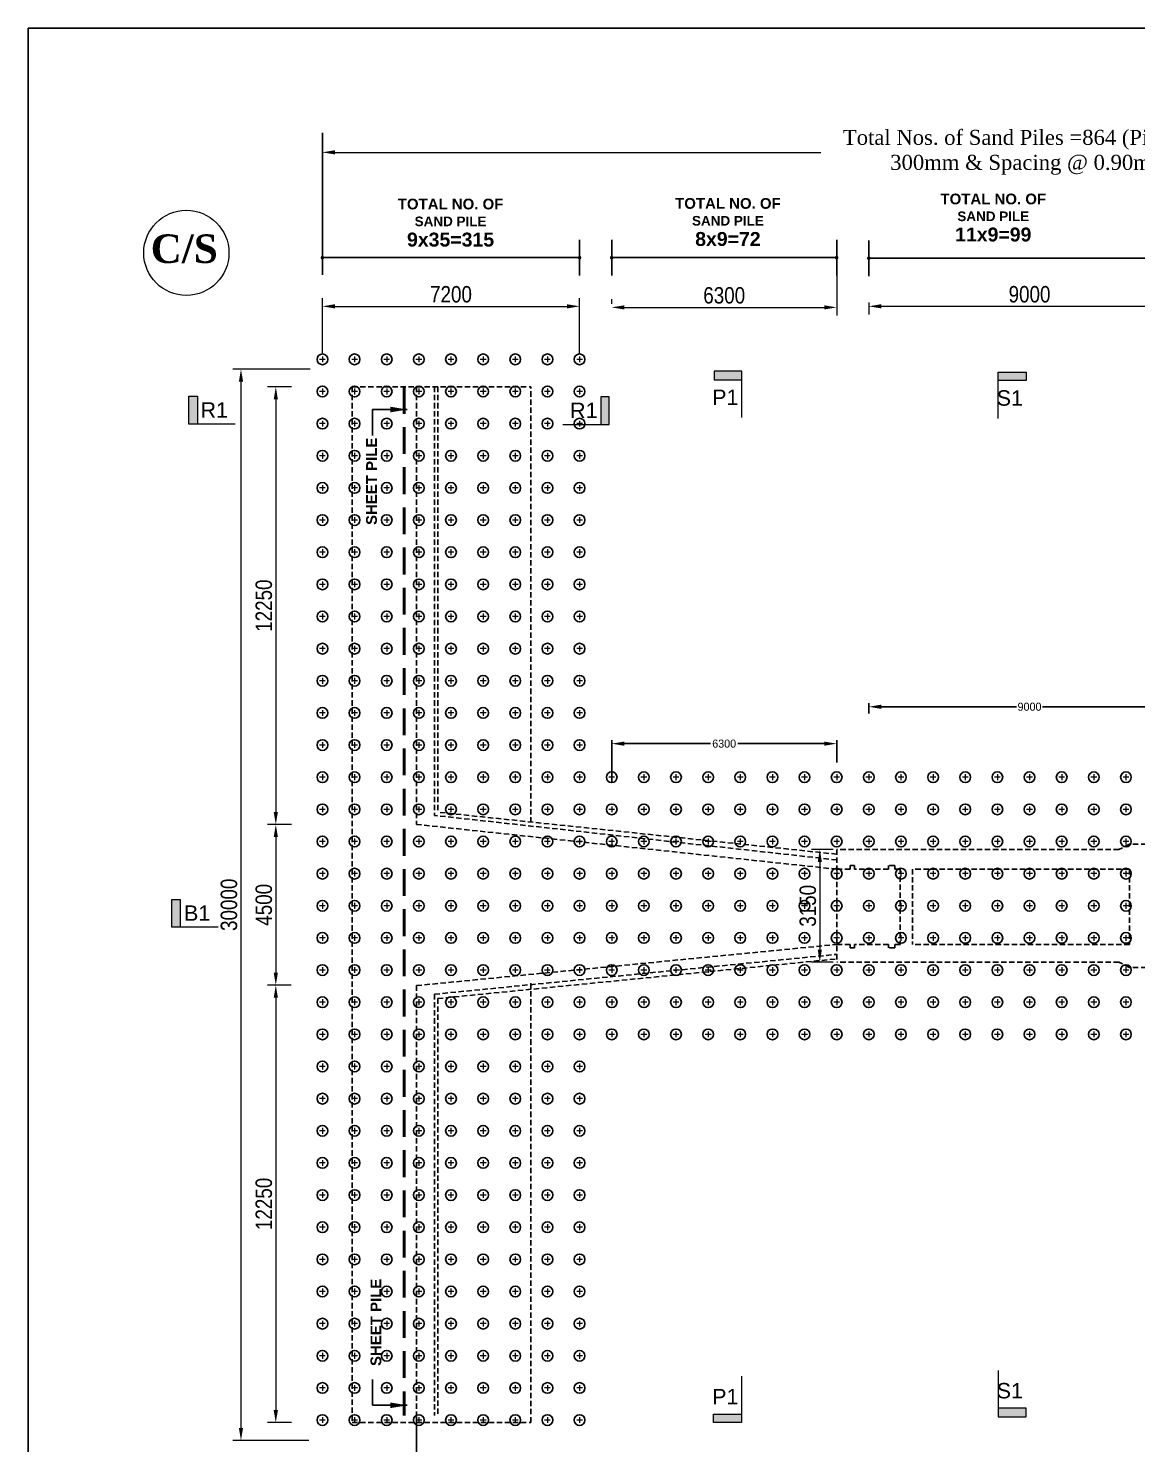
# Model space of a CAD drawing. Extents: x -358915 to 1258323, y -1667244 to -305611.
# Drawn here: x 857124 to 888161, y -1507089 to -1467458 of the extents above; entities that cross this region are included whole.
import ezdxf

# ---------------------------------------------------------------- set-up
doc = ezdxf.new("R2010")
doc.units = 0
doc.header["$LTSCALE"] = 300
doc.header["$MEASUREMENT"] = 0
doc.linetypes.add('DASHED', pattern=[0.75, 0.5, -0.25])
doc.layers.get('0').update_dxf_attribs({"linetype": 'CONTINUOUS'})
doc.layers.get('DEFPOINTS').update_dxf_attribs({"linetype": 'CONTINUOUS'})
for name, color, linetype, lineweight in [('Dim', 7, 'CONTINUOUS', 9), ('Dimension', 8, 'CONTINUOUS', 18), ('line2', 3, 'CONTINUOUS', 30), ('slop', 8, 'CONTINUOUS', 9)]:
    doc.layers.add(name, color=color, linetype=linetype, lineweight=lineweight)
for name, color, linetype in [('LINE', 7, 'CONTINUOUS'), ('P1', 7, 'CONTINUOUS'), ('TEXT', 10, 'CONTINUOUS')]:
    doc.layers.add(name, color=color, linetype=linetype)
doc.styles.add('1-2', font='arial.ttf')
doc.styles.add('Arial', font='arial.ttf')
doc.styles.add('DIM', font='isocp3.shx')
doc.styles.add('dimText', font='ARIALN.TTF')
doc.styles.add('text', font='ARIALN.TTF', dxfattribs={"height": 1.6})
doc.dimstyles.new('3', dxfattribs={"dimtxt": 225, "dimasz": 350, "dimexe": 100, "dimexo": 25, "dimgap": 9, "dimtad": 0, "dimdec": 0, "dimzin": 0, "dimdsep": 46, "dimtxsty": 'Standard', "dimcen": 0, "dimclrd": 5, "dimclre": 6, "dimclrt": 256, "dimadec": 0, "dimazin": 0, "dimtfac": 1, "dimtdec": 0, "dimtofl": 0, "dimtmove": 2, "dimatfit": 3, "dimfxl": 1, "dimtolj": 1, "dimtzin": 0, "dimarcsym": 0})
doc.dimstyles.new('dim_230', dxfattribs={"dimtxt": 460, "dimasz": 460, "dimexe": 230, "dimexo": 100, "dimgap": 100, "dimtad": 1, "dimdec": 0, "dimzin": 0, "dimdsep": 46, "dimtxsty": 'dimText', "dimcen": 0.09, "dimclrd": 256, "dimclre": 256, "dimclrt": 7, "dimadec": 0, "dimazin": 0, "dimtfac": 1, "dimtdec": 0, "dimtofl": 0, "dimtmove": 0, "dimatfit": 3, "dimfxl": 1, "dimtolj": 1, "dimtzin": 0, "dimlwd": -1, "dimlwe": -1, "dimarcsym": 0})
doc.dimstyles.new('dim_240', dxfattribs={"dimtxt": 480, "dimasz": 480, "dimexe": 300, "dimexo": 200, "dimgap": 200, "dimtad": 1, "dimdec": 0, "dimzin": 0, "dimdsep": 46, "dimtxsty": 'DIM', "dimcen": 350, "dimclrd": 5, "dimclre": 5, "dimclrt": 7, "dimadec": 0, "dimazin": 0, "dimtfac": 1, "dimtdec": 0, "dimtmove": 0, "dimatfit": 3, "dimfxl": 20, "dimtolj": 1, "dimtzin": 0, "dimarcsym": 0})
doc.dimstyles.new('dim_250', dxfattribs={"dimtxt": 500, "dimasz": 500, "dimexe": 500, "dimexo": 100, "dimgap": 150, "dimtad": 1, "dimdec": 0, "dimzin": 0, "dimdsep": 46, "dimtxsty": 'Arial', "dimcen": 350, "dimclrd": 5, "dimclre": 5, "dimclrt": 7, "dimadec": 0, "dimazin": 0, "dimtfac": 1, "dimtdec": 0, "dimtmove": 0, "dimatfit": 3, "dimfxl": 500, "dimfxlon": 1, "dimtolj": 1, "dimtzin": 0, "dimarcsym": 0})

# ---------------------------------------------------------------- blocks, each defined once
blk = doc.blocks.new('*D1630')
at = {"layer": 'DEFPOINTS', "color": 0, "ltscale": 500, "transparency": 16777216}
for p in [(864598, -1477499), (864054, -1489750), (864598, -1489750)]:
    blk.add_point(p, dxfattribs=at)
at = {"layer": 'Dim', "ltscale": 500, "transparency": 16777216}
for p, q in [((864498, -1477499), (863824, -1477499)), ((864054, -1477849), (864054, -1489400)), ((864498, -1489750), (863824, -1489750))]:
    blk.add_line(p, q, dxfattribs=at)
for points in [[(863996, -1477849), (864113, -1477849), (864054, -1477499)], [(863996, -1489400), (864113, -1489400), (864054, -1489750)]]:
    blk.add_solid(points, dxfattribs=at)
at = {"layer": 'Dim', "color": 7, "ltscale": 500, "transparency": 16777216, "insert": (863720, -1483624), "char_height": 460, "attachment_point": 5, "rotation": 90, "style": 'dimText'}
blk.add_mtext('\\A1;12250', dxfattribs=at)
blk = doc.blocks.new('*D1631')
at = {"layer": 'DEFPOINTS', "color": 0, "ltscale": 500, "transparency": 16777216}
for p in [(864598, -1489750), (864054, -1494250), (864588, -1494250)]:
    blk.add_point(p, dxfattribs=at)
at = {"layer": 'Dim', "ltscale": 500, "transparency": 16777216}
for p, q in [((864498, -1489750), (863824, -1489750)), ((864054, -1490100), (864054, -1493900)), ((864488, -1494250), (863824, -1494250))]:
    blk.add_line(p, q, dxfattribs=at)
for points in [[(863996, -1490100), (864113, -1490100), (864054, -1489750)], [(863996, -1493900), (864113, -1493900), (864054, -1494250)]]:
    blk.add_solid(points, dxfattribs=at)
at = {"layer": 'Dim', "color": 7, "ltscale": 500, "transparency": 16777216, "insert": (863720, -1492000), "char_height": 460, "attachment_point": 5, "rotation": 90, "style": 'dimText'}
blk.add_mtext('\\A1;4500', dxfattribs=at)
blk = doc.blocks.new('*D1632')
at = {"layer": 'DEFPOINTS', "color": 0, "ltscale": 500, "transparency": 16777216}
for p in [(864588, -1494250), (864054, -1506500), (864598, -1506500)]:
    blk.add_point(p, dxfattribs=at)
at = {"layer": 'Dim', "ltscale": 500, "transparency": 16777216}
for p, q in [((864488, -1494250), (863824, -1494250)), ((864054, -1494600), (864054, -1506150)), ((864498, -1506500), (863824, -1506500))]:
    blk.add_line(p, q, dxfattribs=at)
for points in [[(863996, -1494600), (864113, -1494600), (864054, -1494250)], [(863996, -1506150), (864113, -1506150), (864054, -1506500)]]:
    blk.add_solid(points, dxfattribs=at)
at = {"layer": 'Dim', "color": 7, "ltscale": 500, "transparency": 16777216, "insert": (863720, -1500375), "char_height": 460, "attachment_point": 5, "rotation": 90, "style": 'dimText'}
blk.add_mtext('\\A1;12250', dxfattribs=at)
blk = doc.blocks.new('*D1642')
at = {"layer": 'DEFPOINTS', "color": 0, "ltscale": 500, "transparency": 16777216}
for p in [(865119, -1477000), (863079, -1507000), (865080, -1507000)]:
    blk.add_point(p, dxfattribs=at)
at = {"layer": 'Dim', "ltscale": 500, "transparency": 16777216}
for p, q in [((865019, -1477000), (862849, -1477000)), ((863079, -1477350), (863079, -1506650)), ((864980, -1507000), (862849, -1507000))]:
    blk.add_line(p, q, dxfattribs=at)
for points in [[(863021, -1477350), (863138, -1477350), (863079, -1477000)], [(863021, -1506650), (863138, -1506650), (863079, -1507000)]]:
    blk.add_solid(points, dxfattribs=at)
at = {"layer": 'Dim', "color": 7, "ltscale": 500, "transparency": 16777216, "insert": (862744, -1492000), "char_height": 460, "attachment_point": 5, "rotation": 90, "style": 'dimText'}
blk.add_mtext('\\A1;30000', dxfattribs=at)
blk = doc.blocks.new('_Dot')
at = {"color": 0, "linetype": 'ByBlock', "lineweight": -2}
blk.add_line((-0.5, 0), (-1, 0), dxfattribs=at)
at = {"color": 0, "linetype": 'ByBlock', "const_width": 0.5}
blk.add_lwpolyline([(-0.25, 0, 1), (0.25, 0, 1)], format="xyb", close=True, dxfattribs=at)
blk = doc.blocks.new('*D1643')
at = {"layer": 'DEFPOINTS', "color": 0, "ltscale": 50, "transparency": 16777216}
for p in [(880660, -1473898), (880660, -1474587), (889660, -1474696)]:
    blk.add_point(p, dxfattribs=at)
at = {"layer": 'Dim', "color": 5, "lineweight": -2, "ltscale": 50, "transparency": 16777216}
for p, q in [((880660, -1474398), (880660, -1473398)), ((889660, -1474398), (889660, -1473398)), ((889560, -1473898), (880760, -1473898))]:
    blk.add_line(p, q, dxfattribs=at)
at = {"layer": 'Dim', "color": 5, "lineweight": -2, "ltscale": 50, "transparency": 16777216, "xscale": 100, "yscale": 100, "zscale": 100, "rotation": 180}
blk.add_blockref('_Dot', (880660, -1473898), dxfattribs=at)
at = {"layer": 'Dim', "color": 5, "lineweight": -2, "ltscale": 50, "transparency": 16777216, "xscale": 100, "yscale": 100, "zscale": 100}
blk.add_blockref('_Dot', (889660, -1473898), dxfattribs=at)
at = {"layer": 'Dim', "color": 7, "ltscale": 50, "transparency": 16777216, "insert": (884145, -1472760), "char_height": 500, "attachment_point": 5, "style": 'Arial'}
blk.add_mtext('\\A1;{\\fArial|b1|i0|c0|p34;\\H0.6x;TOTAL NO. OF\\P\\H0.9x;SAND PILE\\P\\H1.444x;11x9=99}', dxfattribs=at)
blk = doc.blocks.new('*D1645')
at = {"layer": 'DEFPOINTS', "color": 0, "ltscale": 50, "transparency": 16777216}
for p in [(879760, -1473880), (873460, -1474696), (879760, -1474696)]:
    blk.add_point(p, dxfattribs=at)
at = {"layer": 'Dim', "color": 5, "lineweight": -2, "ltscale": 50, "transparency": 16777216}
for p, q in [((873460, -1474380), (873460, -1473380)), ((879760, -1474380), (879760, -1473380)), ((873560, -1473880), (879660, -1473880))]:
    blk.add_line(p, q, dxfattribs=at)
at = {"layer": 'Dim', "color": 5, "lineweight": -2, "ltscale": 50, "transparency": 16777216, "xscale": 100, "yscale": 100, "zscale": 100, "rotation": 180}
blk.add_blockref('_Dot', (873460, -1473880), dxfattribs=at)
at = {"layer": 'Dim', "color": 5, "lineweight": -2, "ltscale": 50, "transparency": 16777216, "xscale": 100, "yscale": 100, "zscale": 100}
blk.add_blockref('_Dot', (879760, -1473880), dxfattribs=at)
at = {"layer": 'Dim', "color": 7, "ltscale": 50, "transparency": 16777216, "insert": (876714, -1472885), "char_height": 500, "attachment_point": 5, "style": 'Arial'}
blk.add_mtext('\\A1;{\\fArial|b1|i0|c0|p34;\\H0.6x;TOTAL NO. OF\\P\\H0.9x;SAND PILE\\P\\H1.444x;8x9=72}', dxfattribs=at)
blk = doc.blocks.new('*D1646')
at = {"layer": 'DEFPOINTS', "color": 0, "ltscale": 50, "transparency": 16777216}
for p in [(872560, -1473880), (865360, -1474462), (872560, -1474757)]:
    blk.add_point(p, dxfattribs=at)
at = {"layer": 'Dim', "color": 5, "lineweight": -2, "ltscale": 50, "transparency": 16777216}
for p, q in [((865360, -1474362), (865360, -1473380)), ((872560, -1474380), (872560, -1473380)), ((865460, -1473880), (872460, -1473880))]:
    blk.add_line(p, q, dxfattribs=at)
at = {"layer": 'Dim', "color": 5, "lineweight": -2, "ltscale": 50, "transparency": 16777216, "xscale": 100, "yscale": 100, "zscale": 100, "rotation": 180}
blk.add_blockref('_Dot', (865360, -1473880), dxfattribs=at)
at = {"layer": 'Dim', "color": 5, "lineweight": -2, "ltscale": 50, "transparency": 16777216, "xscale": 100, "yscale": 100, "zscale": 100}
blk.add_blockref('_Dot', (872560, -1473880), dxfattribs=at)
at = {"layer": 'Dim', "color": 7, "ltscale": 50, "transparency": 16777216, "insert": (868948, -1472902), "char_height": 500, "attachment_point": 5, "style": 'Arial'}
blk.add_mtext('\\A1;{\\fArial|b1|i0|c0|p34;\\H0.6x;TOTAL NO. OF\\P\\H0.9x;SAND PILE\\P\\H1.444x;9x35=315}', dxfattribs=at)
blk = doc.blocks.new('T')
at = {"layer": 'Dim'}
h = blk.add_hatch(color=6, dxfattribs=at)
h.dxf.hatch_style = 1
h.paths.add_polyline_path([(-137, 0), (157, 0), (157, 975), (-137, 975)])
at = {"layer": 'Dimension', "color": 0, "lineweight": 13, "ltscale": 2}
for p, q in [((-137, 0), (-137, 975)), ((-137, 975), (157, 975)), ((157, 975), (157, 0)), ((1481, 0), (-137, 0))]:
    blk.add_line(p, q, dxfattribs=at)
blk = doc.blocks.new('*D1649')
at = {"layer": 'DEFPOINTS', "color": 0, "ltscale": 500, "transparency": 16777216}
for p in [(872560, -1475243), (865360, -1476647), (872560, -1476681)]:
    blk.add_point(p, dxfattribs=at)
at = {"layer": 'Dim', "ltscale": 500, "transparency": 16777216}
for p, q in [((865360, -1476547), (865360, -1475013)), ((872560, -1476581), (872560, -1475013)), ((865710, -1475243), (872210, -1475243))]:
    blk.add_line(p, q, dxfattribs=at)
for points in [[(865710, -1475185), (865710, -1475302), (865360, -1475243)], [(872210, -1475185), (872210, -1475302), (872560, -1475243)]]:
    blk.add_solid(points, dxfattribs=at)
at = {"layer": 'Dim', "color": 7, "ltscale": 500, "transparency": 16777216, "insert": (868960, -1474908), "char_height": 460, "attachment_point": 5, "style": 'dimText'}
blk.add_mtext('\\A1;7200', dxfattribs=at)
blk = doc.blocks.new('*D1650')
at = {"layer": 'DEFPOINTS', "color": 0, "ltscale": 500, "transparency": 16777216}
for p in [(879760, -1473956), (873460, -1475273), (879760, -1475273)]:
    blk.add_point(p, dxfattribs=at)
at = {"layer": 'Dim', "ltscale": 500, "transparency": 16777216}
for p, q in [((879760, -1474056), (879760, -1475503)), ((873460, -1475173), (873460, -1475043)), ((873810, -1475273), (879410, -1475273))]:
    blk.add_line(p, q, dxfattribs=at)
for points in [[(873810, -1475215), (873810, -1475331), (873460, -1475273)], [(879410, -1475215), (879410, -1475331), (879760, -1475273)]]:
    blk.add_solid(points, dxfattribs=at)
at = {"layer": 'Dim', "color": 7, "ltscale": 500, "transparency": 16777216, "insert": (876610, -1474938), "char_height": 460, "attachment_point": 5, "style": 'dimText'}
blk.add_mtext('\\A1;6300', dxfattribs=at)
blk = doc.blocks.new('*D1651')
at = {"layer": 'DEFPOINTS', "color": 0, "ltscale": 500, "transparency": 16777216}
for p in [(880660, -1475035), (889660, -1475242), (889660, -1475242)]:
    blk.add_point(p, dxfattribs=at)
at = {"layer": 'Dim', "ltscale": 500, "transparency": 16777216}
for p, q in [((889660, -1475142), (889660, -1475012)), ((880660, -1475135), (880660, -1475472)), ((881010, -1475242), (889310, -1475242))]:
    blk.add_line(p, q, dxfattribs=at)
for points in [[(881010, -1475183), (881010, -1475300), (880660, -1475242)], [(889310, -1475183), (889310, -1475300), (889660, -1475242)]]:
    blk.add_solid(points, dxfattribs=at)
at = {"layer": 'Dim', "color": 7, "ltscale": 500, "transparency": 16777216, "insert": (885160, -1474907), "char_height": 460, "attachment_point": 5, "style": 'dimText'}
blk.add_mtext('\\A1;9000', dxfattribs=at)
blk = doc.blocks.new('*D1661')
at = {"layer": 'DEFPOINTS', "color": 0, "ltscale": 0.5, "transparency": 16777216}
for p in [(867995, -1506300), (879744, -1508095), (879744, -1508421)]:
    blk.add_point(p, dxfattribs=at)
at = {"layer": 'LINE', "color": 6, "lineweight": -2, "ltscale": 0.5, "transparency": 16777216}
for p, q in [((867995, -1506325), (867995, -1508195)), ((879744, -1508396), (879744, -1507995))]:
    blk.add_line(p, q, dxfattribs=at)
at = {"layer": 'LINE', "color": 5, "lineweight": -2, "ltscale": 0.5, "transparency": 16777216}
for p, q in [((868345, -1508095), (873429, -1508095)), ((879394, -1508095), (874310, -1508095))]:
    blk.add_line(p, q, dxfattribs=at)
at = {"layer": 'LINE', "color": 5, "ltscale": 0.5, "transparency": 16777216}
for points in [[(868345, -1508037), (868345, -1508153), (867995, -1508095)], [(879394, -1508037), (879394, -1508153), (879744, -1508095)]]:
    blk.add_solid(points, dxfattribs=at)
at = {"layer": 'LINE', "ltscale": 0.5, "transparency": 16777216, "insert": (873869, -1508095), "char_height": 225, "attachment_point": 5}
blk.add_mtext('\\A1;11750', dxfattribs=at)
blk = doc.blocks.new('*D1711')
at = {"layer": 'DEFPOINTS', "color": 0, "ltscale": 500, "transparency": 16777216}
for p in [(879766, -1490453), (879288, -1493603), (879766, -1493603)]:
    blk.add_point(p, dxfattribs=at)
at = {"layer": 'Dim', "ltscale": 500, "transparency": 16777216}
for p, q in [((879666, -1490453), (879058, -1490453)), ((879288, -1490803), (879288, -1493253)), ((879666, -1493603), (879058, -1493603))]:
    blk.add_line(p, q, dxfattribs=at)
for points in [[(879229, -1490803), (879346, -1490803), (879288, -1490453)], [(879229, -1493253), (879346, -1493253), (879288, -1493603)]]:
    blk.add_solid(points, dxfattribs=at)
at = {"layer": 'Dim', "color": 7, "ltscale": 500, "transparency": 16777216, "insert": (878953, -1492028), "char_height": 460, "attachment_point": 5, "rotation": 90, "style": 'dimText'}
blk.add_mtext('\\A1;3150', dxfattribs=at)
blk = doc.blocks.new('K')
at = {"layer": 'Dim', "ltscale": 50}
for points in [[(311304, -378343), (311142, -378343)], [(311223, -378424), (311223, -378262)]]:
    blk.add_lwpolyline(points, dxfattribs=at)
at = {"layer": 'P1', "ltscale": 50}
blk.add_circle((311223, -378343), 150, dxfattribs=at)
blk = doc.blocks.new('*D1713')
at = {"layer": 'DEFPOINTS', "color": 0, "ltscale": 0.5, "transparency": 16777216}
for p in [(879760, -1487488), (879760, -1488039), (873460, -1488578)]:
    blk.add_point(p, dxfattribs=at)
at = {"layer": 'LINE', "color": 6, "lineweight": -2, "ltscale": 0.5, "transparency": 16777216}
for p, q in [((873460, -1488553), (873460, -1487388)), ((879760, -1488014), (879760, -1487388))]:
    blk.add_line(p, q, dxfattribs=at)
at = {"layer": 'LINE', "color": 5, "lineweight": -2, "ltscale": 0.5, "transparency": 16777216}
for p, q in [((873810, -1487488), (876226, -1487488)), ((879410, -1487488), (876994, -1487488))]:
    blk.add_line(p, q, dxfattribs=at)
at = {"layer": 'LINE', "color": 5, "ltscale": 0.5, "transparency": 16777216}
for points in [[(873810, -1487430), (873810, -1487546), (873460, -1487488)], [(879410, -1487430), (879410, -1487546), (879760, -1487488)]]:
    blk.add_solid(points, dxfattribs=at)
at = {"layer": 'LINE', "ltscale": 0.5, "transparency": 16777216, "insert": (876610, -1487488), "char_height": 225, "attachment_point": 5}
blk.add_mtext('\\A1;6300', dxfattribs=at)
blk = doc.blocks.new('*D1714')
at = {"layer": 'DEFPOINTS', "color": 0, "ltscale": 0.5, "transparency": 16777216}
for p in [(889660, -1486455), (880660, -1486670), (889660, -1487206)]:
    blk.add_point(p, dxfattribs=at)
at = {"layer": 'LINE', "color": 6, "lineweight": -2, "ltscale": 0.5, "transparency": 16777216}
for p, q in [((880660, -1486645), (880660, -1486355)), ((889660, -1487181), (889660, -1486355))]:
    blk.add_line(p, q, dxfattribs=at)
at = {"layer": 'LINE', "color": 5, "lineweight": -2, "ltscale": 0.5, "transparency": 16777216}
for p, q in [((881010, -1486455), (884795, -1486455)), ((889310, -1486455), (885525, -1486455))]:
    blk.add_line(p, q, dxfattribs=at)
at = {"layer": 'LINE', "color": 5, "ltscale": 0.5, "transparency": 16777216}
for points in [[(881010, -1486397), (881010, -1486514), (880660, -1486455)], [(889310, -1486397), (889310, -1486514), (889660, -1486455)]]:
    blk.add_solid(points, dxfattribs=at)
at = {"layer": 'LINE', "ltscale": 0.5, "transparency": 16777216, "insert": (885160, -1486455), "char_height": 225, "attachment_point": 5}
blk.add_mtext('\\A1;9000', dxfattribs=at)

msp = doc.modelspace()

# ---------------------------------------------------------------- linework, layer by layer
at = {"layer": 'Dim', "ltscale": 500}
for p, q in [((865360.1, -1472255.9), (865360.1, -1470701.1)), ((865710.1, -1470931.1), (879313.1, -1470931.1))]:
    msp.add_line(p, q, dxfattribs=at)
msp.add_solid([(865710.1, -1470872.8), (865710.1, -1470989.5), (865360.1, -1470931.1)], dxfattribs=at)
at = {"layer": 'LINE', "color": 3, "ltscale": 0.5}
msp.add_line((865360.1, -1473380.1), (865360.1, -1470387.2), dxfattribs=at)
at = {"layer": 'LINE', "linetype": 'DASHED'}
for p, q in [((866194.5, -1477499.3), (866194.5, -1506499.9)), ((866194.5, -1477499.3), (871194.5, -1477499.3)), ((867994.5, -1477499.3), (867994.5, -1489749.7)), ((868494.5, -1477499.3), (868494.5, -1489495.9)), ((868594.5, -1477499.3), (868594.5, -1489407.3)), ((871194.5, -1489697.7), (871194.5, -1477499.3)), ((879765.8, -1490744.6), (868494.5, -1489495.9)), ((879765.8, -1490582.9), (868594.5, -1489407.3)), ((879765.8, -1491002.8), (867994.5, -1489749.7)), ((887661.8, -1490452.8), (879765.8, -1490452.8)), ((879765.8, -1490452.8), (879765.8, -1493602.8)), ((887961.8, -1490302.8), (887661.8, -1490452.8)), ((889781.8, -1490302.8), (887961.8, -1490302.8)), ((880135.8, -1491002.8), (879765.8, -1491002.8)), ((880260.8, -1490902.8), (880135.8, -1490902.8)), ((880135.8, -1490902.8), (880135.8, -1491002.8)), ((880260.8, -1490902.8), (880260.8, -1491002.8)), ((881210.8, -1491002.8), (880260.8, -1491002.8)), ((881385.8, -1490902.8), (881210.8, -1490902.8)), ((881210.8, -1490902.8), (881210.8, -1491002.8)), ((881385.8, -1490902.8), (881385.8, -1491002.8)), ((881535.8, -1491002.8), (881385.8, -1491002.8)), ((881535.8, -1490979.8), (881535.8, -1493109)), ((887961.8, -1491002.8), (881885.8, -1491002.8)), ((881885.8, -1491002.8), (881885.8, -1493109)), ((887961.8, -1491002.8), (887961.8, -1493109)), ((867994.5, -1494261.9), (879765.8, -1493109)), ((880135.8, -1493109), (879765.8, -1493109)), ((880135.8, -1493109), (880135.8, -1493209)), ((880260.8, -1493209), (880135.8, -1493209)), ((881210.8, -1493109), (880260.8, -1493109)), ((880260.8, -1493109), (880260.8, -1493209)), ((881210.8, -1493109), (881210.8, -1493209)), ((881385.8, -1493209), (881210.8, -1493209)), ((881535.8, -1493109), (881385.8, -1493109)), ((881385.8, -1493109), (881385.8, -1493209)), ((887961.8, -1493109), (881885.8, -1493109)), ((868494.5, -1494503.4), (879765.8, -1493387.4)), ((868594.5, -1494625.2), (879765.8, -1493514.4)), ((887661.8, -1493602.8), (879765.8, -1493602.8)), ((887961.8, -1493752.8), (887661.8, -1493602.8)), ((889781.8, -1493752.8), (887961.8, -1493752.8)), ((867994.5, -1494261.9), (867994.5, -1506299.9)), ((871194.5, -1494191.6), (871194.5, -1506499.9)), ((868494.5, -1494503.4), (868494.5, -1506299.9)), ((868594.5, -1494625.2), (868594.5, -1506299.9)), ((866194.5, -1506499.9), (871194.5, -1506499.9))]:
    msp.add_line(p, q, dxfattribs=at)
at = {"layer": 'LINE', "color": 6, "linetype": 'DASHED', "lineweight": 50, "ltscale": 5}
msp.add_line((867644.5, -1477499.3), (867644.5, -1506299.9), dxfattribs=at)
at = {"layer": 'LINE'}
msp.add_lwpolyline([(941898.4, -1527406.1), (857123.8, -1527406.1), (857123.8, -1467458.4), (941898.4, -1467458.4)], close=True, dxfattribs=at)
at = {"layer": 'slop'}
msp.add_circle((861549.4, -1473746.3), 1192.5, dxfattribs=at)

# ---------------------------------------------------------------- block references
at = {"color": 3, "linetype": 'DASHED', "xscale": -1, "rotation": 180}
for p in [(554137.1, -1855070.6), (555037.1, -1855070.6), (555937.1, -1855070.6), (556837.1, -1855070.6), (557737.1, -1855070.6), (558637.1, -1855070.6), (559537.1, -1855070.6), (560437.1, -1855070.6), (561337.1, -1855070.6), (554137.1, -1855970.6), (555037.1, -1855970.6), (555937.1, -1855970.6), (556837.1, -1855970.6), (557737.1, -1855970.6), (558637.1, -1855970.6), (559537.1, -1855970.6), (560437.1, -1855970.6), (561337.1, -1855970.6), (554137.1, -1856870.6), (555037.1, -1856870.6), (555937.1, -1856870.6), (556837.1, -1856870.6), (557737.1, -1856870.6), (558637.1, -1856870.6), (559537.1, -1856870.6), (560437.1, -1856870.6), (561337.1, -1856870.6), (554137.1, -1857770.6), (555037.1, -1857770.6), (555937.1, -1857770.6), (556837.1, -1857770.6), (557737.1, -1857770.6), (558637.1, -1857770.6), (559537.1, -1857770.6), (560437.1, -1857770.6), (561337.1, -1857770.6), (554137.1, -1858670.6), (555037.1, -1858670.6), (555937.1, -1858670.6), (556837.1, -1858670.6), (557737.1, -1858670.6), (558637.1, -1858670.6), (559537.1, -1858670.6), (560437.1, -1858670.6), (561337.1, -1858670.6), (554137.1, -1859570.6), (555037.1, -1859570.6), (555937.1, -1859570.6), (556837.1, -1859570.6), (557737.1, -1859570.6), (558637.1, -1859570.6), (559537.1, -1859570.6), (560437.1, -1859570.6), (561337.1, -1859570.6), (554137.1, -1860470.6), (555037.1, -1860470.6), (555937.1, -1860470.6), (556837.1, -1860470.6), (557737.1, -1860470.6), (558637.1, -1860470.6), (559537.1, -1860470.6), (560437.1, -1860470.6), (561337.1, -1860470.6), (554137.1, -1861370.6), (555037.1, -1861370.6), (555937.1, -1861370.6), (556837.1, -1861370.6), (557737.1, -1861370.6), (558637.1, -1861370.6), (559537.1, -1861370.6), (560437.1, -1861370.6), (561337.1, -1861370.6), (554137.1, -1862270.6), (555037.1, -1862270.6), (555937.1, -1862270.6), (556837.1, -1862270.6), (557737.1, -1862270.6), (558637.1, -1862270.6), (559537.1, -1862270.6), (560437.1, -1862270.6), (561337.1, -1862270.6), (554137.1, -1863170.6), (555037.1, -1863170.6), (555937.1, -1863170.6), (556837.1, -1863170.6), (557737.1, -1863170.6), (558637.1, -1863170.6), (559537.1, -1863170.6), (560437.1, -1863170.6), (561337.1, -1863170.6), (554137.1, -1864070.6), (555037.1, -1864070.6), (555937.1, -1864070.6), (556837.1, -1864070.6), (557737.1, -1864070.6), (558637.1, -1864070.6), (559537.1, -1864070.6), (560437.1, -1864070.6), (561337.1, -1864070.6), (554137.1, -1864970.6), (555037.1, -1864970.6), (555937.1, -1864970.6), (556837.1, -1864970.6), (557737.1, -1864970.6), (558637.1, -1864970.6), (559537.1, -1864970.6), (560437.1, -1864970.6), (561337.1, -1864970.6), (554137.1, -1865870.6), (555037.1, -1865870.6), (555937.1, -1865870.6), (556837.1, -1865870.6), (557737.1, -1865870.6), (558637.1, -1865870.6), (559537.1, -1865870.6), (560437.1, -1865870.6), (561337.1, -1865870.6), (554137.1, -1866770.6), (555037.1, -1866770.6), (555937.1, -1866770.6), (556837.1, -1866770.6), (557737.1, -1866770.6), (558637.1, -1866770.6), (559537.1, -1866770.6), (560437.1, -1866770.6), (561337.1, -1866770.6), (562237.1, -1866770.6), (563137.1, -1866770.6), (564037.1, -1866770.6), (564937.1, -1866770.6), (565837.1, -1866770.6), (566737.1, -1866770.6), (567637.1, -1866770.6), (568537.1, -1866770.6), (569437.1, -1866770.6), (570337.1, -1866770.6), (572137.1, -1866770.6), (573037.1, -1866770.6), (573937.1, -1866770.6), (574837.1, -1866770.6), (575737.1, -1866770.6), (576637.1, -1866770.6), (554137.1, -1867670.6), (555037.1, -1867670.6), (555937.1, -1867670.6), (556837.1, -1867670.6), (557737.1, -1867670.6), (558637.1, -1867670.6), (559537.1, -1867670.6), (560437.1, -1867670.6), (561337.1, -1867670.6), (562237.1, -1867670.6), (563137.1, -1867670.6), (564037.1, -1867670.6), (564937.1, -1867670.6), (565837.1, -1867670.6), (566737.1, -1867670.6), (567637.1, -1867670.6), (568537.1, -1867670.6), (569437.1, -1867670.6), (570337.1, -1867670.6), (572137.1, -1867670.6), (573037.1, -1867670.6), (573937.1, -1867670.6), (574837.1, -1867670.6), (575737.1, -1867670.6), (576637.1, -1867670.6), (554137.1, -1868570.6), (555037.1, -1868570.6), (555937.1, -1868570.6), (556837.1, -1868570.6), (557737.1, -1868570.6), (558637.1, -1868570.6), (559537.1, -1868570.6), (560437.1, -1868570.6), (561337.1, -1868570.6), (562237.1, -1868570.6), (563137.1, -1868570.6), (564037.1, -1868570.6), (564937.1, -1868570.6), (565837.1, -1868570.6), (566737.1, -1868570.6), (567637.1, -1868570.6), (568537.1, -1868570.6), (569437.1, -1868570.6), (570337.1, -1868570.6), (572137.1, -1868570.6), (573037.1, -1868570.6), (573937.1, -1868570.6), (574837.1, -1868570.6), (575737.1, -1868570.6), (576637.1, -1868570.6), (554137.1, -1869470.6), (555037.1, -1869470.6), (555937.1, -1869470.6), (556837.1, -1869470.6), (557737.1, -1869470.6), (558637.1, -1869470.6), (559537.1, -1869470.6), (560437.1, -1869470.6), (561337.1, -1869470.6), (562237.1, -1869470.6), (563137.1, -1869470.6), (564037.1, -1869470.6), (564937.1, -1869470.6), (565837.1, -1869470.6), (566737.1, -1869470.6), (567637.1, -1869470.6), (568537.1, -1869470.6), (569437.1, -1869470.6), (570337.1, -1869470.6), (572137.1, -1869470.6), (573037.1, -1869470.6), (573937.1, -1869470.6), (574837.1, -1869470.6), (575737.1, -1869470.6), (576637.1, -1869470.6), (554137.1, -1870370.6), (555037.1, -1870370.6), (555937.1, -1870370.6), (556837.1, -1870370.6), (557737.1, -1870370.6), (558637.1, -1870370.6), (559537.1, -1870370.6), (560437.1, -1870370.6), (561337.1, -1870370.6), (562237.1, -1870370.6), (563137.1, -1870370.6), (564037.1, -1870370.6), (564937.1, -1870370.6), (565837.1, -1870370.6), (566737.1, -1870370.6), (567637.1, -1870370.6), (568537.1, -1870370.6), (569437.1, -1870370.6), (570337.1, -1870370.6), (572137.1, -1870370.6), (573037.1, -1870370.6), (573937.1, -1870370.6), (574837.1, -1870370.6), (575737.1, -1870370.6), (576637.1, -1870370.6), (554137.1, -1871270.6), (555037.1, -1871270.6), (555937.1, -1871270.6), (556837.1, -1871270.6), (557737.1, -1871270.6), (558637.1, -1871270.6), (559537.1, -1871270.6), (560437.1, -1871270.6), (561337.1, -1871270.6), (562237.1, -1871270.6), (563137.1, -1871270.6), (564037.1, -1871270.6), (564937.1, -1871270.6), (565837.1, -1871270.6), (566737.1, -1871270.6), (567637.1, -1871270.6), (568537.1, -1871270.6), (569437.1, -1871270.6), (570337.1, -1871270.6), (572137.1, -1871270.6), (573037.1, -1871270.6), (573937.1, -1871270.6), (574837.1, -1871270.6), (575737.1, -1871270.6), (576637.1, -1871270.6), (554137.1, -1872170.6), (555037.1, -1872170.6), (555937.1, -1872170.6), (556837.1, -1872170.6), (557737.1, -1872170.6), (558637.1, -1872170.6), (559537.1, -1872170.6), (560437.1, -1872170.6), (561337.1, -1872170.6), (562237.1, -1872170.6), (563137.1, -1872170.6), (564037.1, -1872170.6), (564937.1, -1872170.6), (565837.1, -1872170.6), (566737.1, -1872170.6), (567637.1, -1872170.6), (568537.1, -1872170.6), (569437.1, -1872170.6), (570337.1, -1872170.6), (572137.1, -1872170.6), (573037.1, -1872170.6), (573937.1, -1872170.6), (574837.1, -1872170.6), (575737.1, -1872170.6), (576637.1, -1872170.6), (554137.1, -1873070.6), (555037.1, -1873070.6), (555937.1, -1873070.6), (556837.1, -1873070.6), (557737.1, -1873070.6), (558637.1, -1873070.6), (559537.1, -1873070.6), (560437.1, -1873070.6), (561337.1, -1873070.6), (562237.1, -1873070.6), (563137.1, -1873070.6), (564037.1, -1873070.6), (564937.1, -1873070.6), (565837.1, -1873070.6), (566737.1, -1873070.6), (567637.1, -1873070.6), (568537.1, -1873070.6), (569437.1, -1873070.6), (570337.1, -1873070.6), (572137.1, -1873070.6), (573037.1, -1873070.6), (573937.1, -1873070.6), (574837.1, -1873070.6), (575737.1, -1873070.6), (576637.1, -1873070.6), (554137.1, -1873970.6), (555037.1, -1873970.6), (555937.1, -1873970.6), (556837.1, -1873970.6), (557737.1, -1873970.6), (558637.1, -1873970.6), (559537.1, -1873970.6), (560437.1, -1873970.6), (561337.1, -1873970.6), (562237.1, -1873970.6), (563137.1, -1873970.6), (564037.1, -1873970.6), (564937.1, -1873970.6), (565837.1, -1873970.6), (566737.1, -1873970.6), (567637.1, -1873970.6), (568537.1, -1873970.6), (569437.1, -1873970.6), (570337.1, -1873970.6), (572137.1, -1873970.6), (573037.1, -1873970.6), (573937.1, -1873970.6), (574837.1, -1873970.6), (575737.1, -1873970.6), (576637.1, -1873970.6), (554137.1, -1874870.6), (555037.1, -1874870.6), (555937.1, -1874870.6), (556837.1, -1874870.6), (557737.1, -1874870.6), (558637.1, -1874870.6), (559537.1, -1874870.6), (560437.1, -1874870.6), (561337.1, -1874870.6), (554137.1, -1875770.6), (555037.1, -1875770.6), (555937.1, -1875770.6), (556837.1, -1875770.6), (557737.1, -1875770.6), (558637.1, -1875770.6), (559537.1, -1875770.6), (560437.1, -1875770.6), (561337.1, -1875770.6), (554137.1, -1876670.6), (555037.1, -1876670.6), (555937.1, -1876670.6), (556837.1, -1876670.6), (557737.1, -1876670.6), (558637.1, -1876670.6), (559537.1, -1876670.6), (560437.1, -1876670.6), (561337.1, -1876670.6), (554137.1, -1877570.6), (555037.1, -1877570.6), (555937.1, -1877570.6), (556837.1, -1877570.6), (557737.1, -1877570.6), (558637.1, -1877570.6), (559537.1, -1877570.6), (560437.1, -1877570.6), (561337.1, -1877570.6), (554137.1, -1878470.6), (555037.1, -1878470.6), (555937.1, -1878470.6), (556837.1, -1878470.6), (557737.1, -1878470.6), (558637.1, -1878470.6), (559537.1, -1878470.6), (560437.1, -1878470.6), (561337.1, -1878470.6), (554137.1, -1879370.6), (555037.1, -1879370.6), (555937.1, -1879370.6), (556837.1, -1879370.6), (557737.1, -1879370.6), (558637.1, -1879370.6), (559537.1, -1879370.6), (560437.1, -1879370.6), (561337.1, -1879370.6), (554137.1, -1880270.6), (555037.1, -1880270.6), (555937.1, -1880270.6), (556837.1, -1880270.6), (557737.1, -1880270.6), (558637.1, -1880270.6), (559537.1, -1880270.6), (560437.1, -1880270.6), (561337.1, -1880270.6), (554137.1, -1881170.6), (555037.1, -1881170.6), (555937.1, -1881170.6), (556837.1, -1881170.6), (557737.1, -1881170.6), (558637.1, -1881170.6), (559537.1, -1881170.6), (560437.1, -1881170.6), (561337.1, -1881170.6), (554137.1, -1882070.6), (555037.1, -1882070.6), (555937.1, -1882070.6), (556837.1, -1882070.6), (557737.1, -1882070.6), (558637.1, -1882070.6), (559537.1, -1882070.6), (560437.1, -1882070.6), (561337.1, -1882070.6), (554137.1, -1882970.6), (555037.1, -1882970.6), (555937.1, -1882970.6), (556837.1, -1882970.6), (557737.1, -1882970.6), (558637.1, -1882970.6), (559537.1, -1882970.6), (560437.1, -1882970.6), (561337.1, -1882970.6), (554137.1, -1883870.6), (555037.1, -1883870.6), (555937.1, -1883870.6), (556837.1, -1883870.6), (557737.1, -1883870.6), (558637.1, -1883870.6), (559537.1, -1883870.6), (560437.1, -1883870.6), (561337.1, -1883870.6), (554137.1, -1884770.6), (555037.1, -1884770.6), (555937.1, -1884770.6), (556837.1, -1884770.6), (557737.1, -1884770.6), (558637.1, -1884770.6), (559537.1, -1884770.6), (560437.1, -1884770.6), (561337.1, -1884770.6)]:
    msp.add_blockref('K', p, dxfattribs=at)
at = {"color": 2, "linetype": 'DASHED', "xscale": -1, "rotation": 180}
for p in [(571237.1, -1866770.6), (571237.1, -1867670.6), (571237.1, -1868570.6), (571237.1, -1869470.6), (571237.1, -1870370.6), (571237.1, -1871270.6), (571237.1, -1872170.6), (571237.1, -1873070.6), (571237.1, -1873970.6)]:
    msp.add_blockref('K', p, dxfattribs=at)
at = {"layer": 'line2', "color": 1, "yscale": 0.7999999998137355, "zscale": 0.8}
for p, xscale, rotation in [((877107.5, -1477171.6), -0.7999999998137355, 90), ((884283, -1477197.3), 0.7999999998137355, 270), ((884283, -1506223.6), -0.7999999998137355, 270), ((877094.6, -1506384.4), 0.7999999998137355, 90)]:
    msp.add_blockref('T', p, dxfattribs=dict(at, xscale=xscale, rotation=rotation))
for p, xscale in [((861731.7, -1478540.8), 0.7999999998137355), ((873279, -1478552.8), -0.7999999998137355), ((861252.8, -1492628), 0.7999999998137355)]:
    msp.add_blockref('T', p, dxfattribs=dict(at, xscale=xscale))

# ---------------------------------------------------------------- texts
at = {"layer": 'Dimension', "color": 1, "lineweight": 13, "ltscale": 2, "insert": (861490.3, -1473635), "char_height": 800, "width": 1995.957, "attachment_point": 5, "style": '1-2'}
msp.add_mtext('{\\fTimes New Roman|b1|i0|c0|p18;C/S}', dxfattribs=at)
at = {"layer": 'Dimension', "color": 0, "lineweight": 13, "ltscale": 2, "char_height": 432, "width": 804.471, "attachment_point": 5, "style": '1-2'}
for s, insert in [('P1', (876641, -1477788.9)), ('S1', (884609.1, -1477812.6)), ('R1', (862331.6, -1478144.4)), ('R1', (872679, -1478156.4)), ('B1', (861852.8, -1492231.7)), ('P1', (876641, -1505769)), ('S1', (884609.1, -1505608.3))]:
    msp.add_mtext(s, dxfattribs=dict(at, insert=insert))
at = {"layer": 'LINE', "insert": (887013.7, -1470931.1), "char_height": 420, "width": 15401.227, "attachment_point": 5}
msp.add_mtext('\\A1;{\\fTimes New Roman|b0|i0|c0|p18;Total Nos. of Sand Piles =864 (Pile Length=6.50m, Dia 300mm & Spacing @ 0.90m c/c in Bothway)}', dxfattribs=at)
at = {"layer": 'TEXT', "color": 2, "char_height": 300, "width": 4422.331, "rotation": 90, "style": 'text'}
for insert, attachment_point in [((866583.5, -1478919.6, 0), 3), ((866706.3, -1504913.4, 0), 1)]:
    msp.add_mtext('{\\fArial|b1|i0|c0|p34;\\C6;SHEET PILE }', dxfattribs=dict(at, insert=insert, attachment_point=attachment_point))

# ---------------------------------------------------------------- dimensions: what is measured, and where the dimension line sits
at = {"layer": 'Dim', "ltscale": 50}
for base, p1, p2, text, picture, middle in [((872560.1, -1473880.1), (865360.1, -1474461.5), (872560.1, -1474757), '{\\fArial|b1|i0|c0|p34;\\H0.6x;TOTAL NO. OF\\X\\H0.9x;SAND PILE\\P\\H1.444x;9x35=315}', '*D1646', (868948.4, -1472902.5)), ((879760.1, -1473880.1), (873460.1, -1474696), (879760.1, -1474696), '{\\fArial|b1|i0|c0|p34;\\H0.6x;TOTAL NO. OF\\X\\H0.9x;SAND PILE\\P\\H1.444x;8x9=72}', '*D1645', (876714.4, -1472885.2))]:
    dim = msp.add_linear_dim(base=base, p1=p1, p2=p2, text=text, dimstyle='dim_250', override={"dimasz": 100, "dimblk1": 'Dot', "dimblk2": 'Dot', "dimsah": 1, "dimtmove": 2}, dxfattribs=at)
    dim.commit()
    dim.dimension.update_dxf_attribs({"geometry": picture, "text_midpoint": middle, "dimtype": 160})
dim = msp.add_linear_dim(base=(880660.1, -1473898), p1=(889660.1, -1474696), p2=(880660.1, -1474586.6), angle=180, text='{\\fArial|b1|i0|c0|p34;\\H0.6x;TOTAL NO. OF\\X\\H0.9x;SAND PILE\\P\\H1.444x;11x9=99}', dimstyle='dim_250', override={"dimasz": 100, "dimblk1": 'Dot', "dimblk2": 'Dot', "dimsah": 1, "dimtmove": 2}, dxfattribs=at)
dim.commit()
dim.dimension.update_dxf_attribs({"geometry": '*D1643', "text_midpoint": (884144.7, -1472760.1), "dimtype": 160})
at = {"layer": 'Dim', "ltscale": 500}
for base, p1, p2, picture, middle in [((879760.1, -1475273.2), (873460.1, -1475273.2), (879760.1, -1473955.9), '*D1650', (876610.1, -1474938.3)), ((872560.1, -1475243.2), (865360.1, -1476647), (872560.1, -1476681.2), '*D1649', (868960.1, -1474908.3)), ((889660.1, -1475241.7), (880660.1, -1475034.8), (889660.1, -1475241.7), '*D1651', (885160.1, -1474906.9))]:
    dim = msp.add_linear_dim(base=base, p1=p1, p2=p2, dimstyle='dim_230', override={"dimasz": 350, "dimsah": 1, "dimtmove": 2}, dxfattribs=at)
    dim.commit()
    dim.dimension.update_dxf_attribs({"geometry": picture, "text_midpoint": middle})
for base, p1, p2, picture, middle in [((863079.3, -1506999.7), (865118.7, -1476999.7), (865079.8, -1506999.7), '*D1642', (862744.5, -1491999.7)), ((864054.4, -1489749.7), (864598.4, -1477499.3), (864598.4, -1489749.7), '*D1630', (863719.6, -1483624.5)), ((864054.4, -1494249.7), (864598.4, -1489749.7), (864587.9, -1494249.7), '*D1631', (863719.6, -1491999.7)), ((879287.7, -1493602.8), (879765.8, -1490452.8), (879765.8, -1493602.8), '*D1711', (878952.9, -1492027.8)), ((864054.4, -1506499.9), (864587.9, -1494249.7), (864598.4, -1506499.9), '*D1632', (863719.6, -1500374.8))]:
    dim = msp.add_linear_dim(base=base, p1=p1, p2=p2, angle=90, dimstyle='dim_230', override={"dimasz": 350, "dimsah": 1, "dimtmove": 2}, dxfattribs=at)
    dim.commit()
    dim.dimension.update_dxf_attribs({"geometry": picture, "text_midpoint": middle})
at = {"layer": 'LINE', "color": 3, "ltscale": 0.5}
for base, p1, p2, picture, middle in [((889660.1, -1486455.5), (880660.1, -1486670), (889660.1, -1487206.3), '*D1714', (885160.1, -1486455.5)), ((879760.1, -1487487.9), (873460.1, -1488577.8), (879760.1, -1488039.3), '*D1713', (876610.1, -1487487.9)), ((879744.2, -1508094.9), (867994.5, -1506299.9), (879744.2, -1508421.1), '*D1661', (873869.4, -1508094.9))]:
    dim = msp.add_linear_dim(base=base, p1=p1, p2=p2, dimstyle='3', override={"dimfxl": 700}, dxfattribs=at)
    dim.commit()
    dim.dimension.update_dxf_attribs({"geometry": picture, "text_midpoint": middle})

# ---------------------------------------------------------------- leaders
at = {"layer": 'line2', "color": 7}
for points in [[(867736.7, -1478132.7, 0), (866761.4, -1478132.7, 0), (866761.4, -1478858.5, 0)], [(867736.7, -1506014.1, 0), (866761.4, -1506014.1, 0), (866761.4, -1505288.2, 0)]]:
    msp.add_leader(points, dimstyle='dim_240', override={"dimgap": 200, "dimtad": 0}, dxfattribs=at)

doc.saveas('drawing.dxf')
